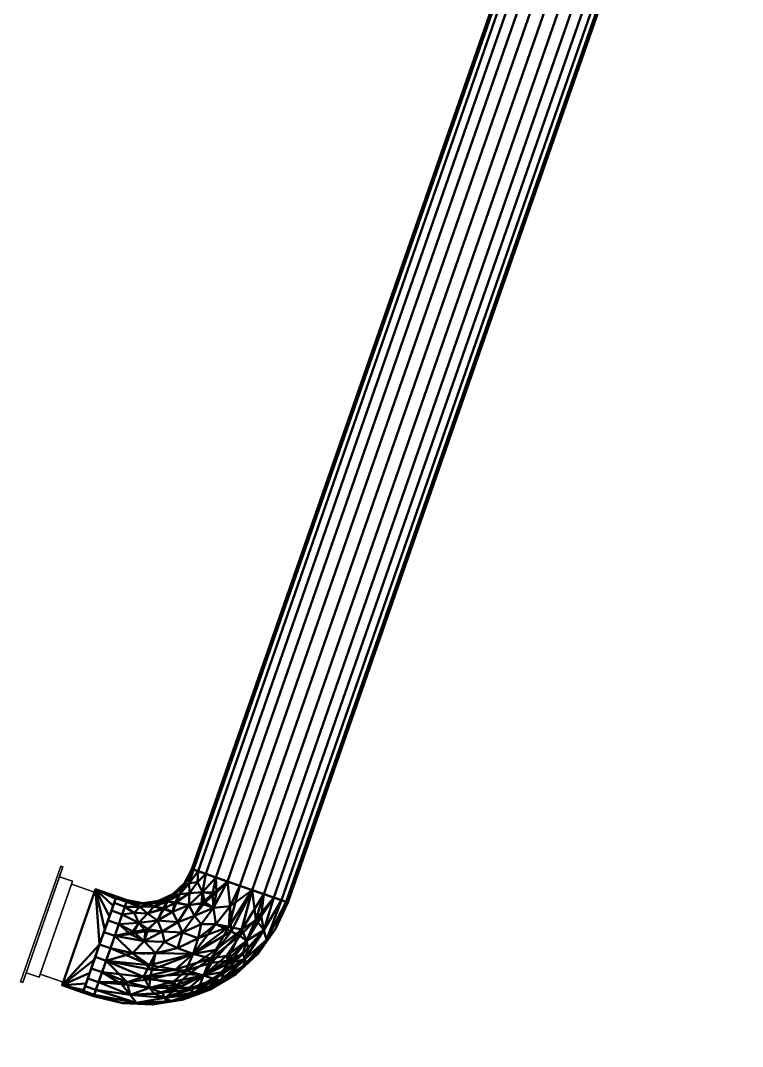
# Model space of a CAD drawing. Header units: inches. Extents: x -1654 to 1344, y -1538 to 36.
# Drawn here: x -515.4 to -458.6, y -674.1 to -593.4 of the extents above; entities that cross this region are included whole.
import ezdxf

# ---------------------------------------------------------------- set-up
doc = ezdxf.new("R2010")
doc.units = ezdxf.units.IN
doc.header["$MEASUREMENT"] = 0
doc.linetypes.add('Center', pattern=[1.25, 0.25, -0.1875, 0.625, -0.1875])
for name, color, linetype, lineweight in [('M-HVAC-CDFF', 3, 'Continuous', 30), ('M-HVAC-CDFF-SA', 3, 'Continuous', 30), ('M-HVAC-DUCT', 1, 'Center', 30), ('M-HVAC-DUCT-SA', 1, 'Continuous', 50)]:
    doc.layers.add(name, color=color, linetype=linetype, lineweight=lineweight)

# ---------------------------------------------------------------- blocks, each defined once
blk = doc.blocks.new('Supply Diffuser - Sidewall - 8 x 6-950920-_3D_')
at = {"layer": 'M-HVAC-CDFF'}
mesh = blk.add_polyface(dxfattribs=at)
corners = [(-3.75, 3, 2.75), (3.75, 3, 2.75), (3.75, 3, -2.75), (-3.75, 3, -2.75)]
mesh.append_faces([[corners[k] for k in face] for face in [(1, 2, 3, 0)]])
mesh = blk.add_polyface(dxfattribs=at)
corners = [(-3.75, 3, 2.75), (-3.75, 3, -2.75), (-3.75, 1.078125, -2.75), (-3.75, 1.078125, 2.75)]
mesh.append_faces([[corners[k] for k in face] for face in [(2, 3, 0, 1)]])
mesh = blk.add_polyface(dxfattribs=at)
corners = [(-3.75, 3, -2.75), (3.75, 3, -2.75), (3.75, 1.078125, -2.75), (-3.75, 1.078125, -2.75)]
mesh.append_faces([[corners[k] for k in face] for face in [(2, 3, 0, 1)]])
mesh = blk.add_polyface(dxfattribs=at)
corners = [(3.75, 3, 2.75), (-3.75, 3, 2.75), (-3.75, 1.078125, 2.75), (3.75, 1.078125, 2.75)]
mesh.append_faces([[corners[k] for k in face] for face in [(2, 3, 0, 1)]])
mesh = blk.add_polyface(dxfattribs=at)
corners = [(3.75, 3, -2.75), (3.75, 3, 2.75), (3.75, 1.078125, 2.75), (3.75, 1.078125, -2.75)]
mesh.append_faces([[corners[k] for k in face] for face in [(2, 3, 0, 1)]])
mesh = blk.add_polyface(dxfattribs=at)
corners = [(-4, 1.078125, 3), (4, 1.078125, 3), (4, 1.078125, -3), (-4, 1.078125, -3), (-3.75, 1.078125, 2.75), (-3.75, 1.078125, -2.75), (3.75, 1.078125, -2.75), (3.75, 1.078125, 2.75)]
mesh.append_faces([[corners[k] for k in face] for face in [(3, 5, 6, 2), (2, 6, 7, 1)]], dxfattribs={"vtx0": -1, "vtx2": -1})
mesh.append_faces([[corners[k] for k in face] for face in [(4, 5, 3, 0), (7, 4, 0, 1)]], dxfattribs={"vtx1": -1, "vtx3": -1})
mesh = blk.add_polyface(dxfattribs=at)
corners = [(-4, 1.078125, 3), (-4, 1.078125, -3), (-4, 0, -3), (-4, 0, 3)]
mesh.append_faces([[corners[k] for k in face] for face in [(2, 3, 0, 1)]])
mesh = blk.add_polyface(dxfattribs=at)
corners = [(-4, 1.078125, -3), (4, 1.078125, -3), (4, 0, -3), (-4, 0, -3)]
mesh.append_faces([[corners[k] for k in face] for face in [(2, 3, 0, 1)]])
mesh = blk.add_polyface(dxfattribs=at)
corners = [(4, 1.078125, 3), (-4, 1.078125, 3), (-4, 0, 3), (4, 0, 3)]
mesh.append_faces([[corners[k] for k in face] for face in [(2, 3, 0, 1)]])
mesh = blk.add_polyface(dxfattribs=at)
corners = [(4, 1.078125, -3), (4, 1.078125, 3), (4, 0, 3), (4, 0, -3)]
mesh.append_faces([[corners[k] for k in face] for face in [(2, 3, 0, 1)]])
mesh = blk.add_polyface(dxfattribs=at)
corners = [(4.8125, 0, 3.8125), (4.8125, 0, -3.8125), (-4.8125, 0, -3.8125), (-4.8125, 0, 3.8125), (-4, 0, 3), (-4, 0, -3), (4, 0, -3), (4, 0, 3)]
mesh.append_faces([[corners[k] for k in face] for face in [(3, 4, 5, 2), (2, 5, 6, 1)]], dxfattribs={"vtx0": -1, "vtx2": -1})
mesh.append_faces([[corners[k] for k in face] for face in [(7, 4, 3, 0), (6, 7, 0, 1)]], dxfattribs={"vtx1": -1, "vtx3": -1})
mesh = blk.add_polyface(dxfattribs=at)
corners = [(-4.8125, -0.1875, 3.8125), (4.8125, -0.1875, 3.8125), (4.8125, 0, 3.8125), (-4.8125, 0, 3.8125)]
mesh.append_faces([[corners[k] for k in face] for face in [(3, 0, 1, 2)]])
mesh = blk.add_polyface(dxfattribs=at)
corners = [(-4.8125, -0.1875, -3.8125), (-4.8125, -0.1875, 3.8125), (-4.8125, 0, 3.8125), (-4.8125, 0, -3.8125)]
mesh.append_faces([[corners[k] for k in face] for face in [(0, 1, 2, 3)]])
mesh = blk.add_polyface(dxfattribs=at)
corners = [(4.8125, -0.1875, -3.8125), (-4.8125, -0.1875, -3.8125), (-4.8125, 0, -3.8125), (4.8125, 0, -3.8125)]
mesh.append_faces([[corners[k] for k in face] for face in [(3, 0, 1, 2)]])
mesh = blk.add_polyface(dxfattribs=at)
corners = [(4.8125, -0.1875, 3.8125), (-4.8125, -0.1875, 3.8125), (-4.8125, -0.1875, -3.8125), (4.8125, -0.1875, -3.8125)]
mesh.append_faces([[corners[k] for k in face] for face in [(3, 0, 1, 2)]])
mesh = blk.add_polyface(dxfattribs=at)
corners = [(4.8125, -0.1875, 3.8125), (4.8125, -0.1875, -3.8125), (4.8125, 0, -3.8125), (4.8125, 0, 3.8125)]
mesh.append_faces([[corners[k] for k in face] for face in [(0, 1, 2, 3)]])
blk = doc.blocks.new('Rectangular to Round Transition - Angle - 60 Degree-906583-_3D_')
at = {"layer": 'M-HVAC-DUCT', "color": 8, "linetype": 'Continuous', "lineweight": 50}
mesh = blk.add_polyface(dxfattribs=at)
corners = [(0, -4, 3), (0, 4, 3), (0, 4, -3), (0, -4, -3)]
mesh.append_faces([[corners[k] for k in face] for face in [(0, 1, 2, 3)]], dxfattribs={"color": 8})
mesh = blk.add_polyface(dxfattribs=at)
corners = [(0, -4, -3), (0, 4, -3), (1.732, 0, -4)]
mesh.append_faces([[corners[k] for k in face] for face in [(0, 1, 2)]], dxfattribs={"color": 8})
mesh = blk.add_polyface(dxfattribs=at)
corners = [(1.732, 4), (1.732, 3.804, -1.236), (1.732, 3.236, -2.351), (1.732, 2.351, -3.236), (1.732, 1.236, -3.804), (1.732, 0, -4), (0, 4, -3), (0, 4, -3), (0, 4, -3), (0, 4, -3), (0, 4, -3), (0, 4, -3), (0, 4, -3), (0, 4, -3), (0, 4, -3), (0, 4, -3)]
mesh.append_faces([[corners[k] for k in face] for face in [(5, 7, 4), (9, 3, 4), (10, 2, 3), (2, 12, 1), (14, 0, 1)]], dxfattribs={"color": 8})
mesh = blk.add_polyface(dxfattribs=at)
corners = [(0, 4, -3), (0, 4, 3), (1.732, 4)]
mesh.append_faces([[corners[k] for k in face] for face in [(0, 1, 2)]], dxfattribs={"color": 8})
mesh = blk.add_polyface(dxfattribs=at)
corners = [(1.732, 0, 4), (1.732, 1.236, 3.804), (1.732, 2.351, 3.236), (1.732, 3.236, 2.351), (1.732, 3.804, 1.236), (1.732, 4), (0, 4, 3), (0, 4, 3), (0, 4, 3), (0, 4, 3), (0, 4, 3), (0, 4, 3), (0, 4, 3), (0, 4, 3), (0, 4, 3), (0, 4, 3)]
mesh.append_faces([[corners[k] for k in face] for face in [(5, 7, 4), (9, 3, 4), (10, 2, 3), (2, 12, 1), (14, 0, 1)]], dxfattribs={"color": 8})
mesh = blk.add_polyface(dxfattribs=at)
corners = [(0, 4, 3), (0, -4, 3), (1.732, 0, 4)]
mesh.append_faces([[corners[k] for k in face] for face in [(0, 1, 2)]], dxfattribs={"color": 8})
mesh = blk.add_polyface(dxfattribs=at)
corners = [(1.732, 0, 4), (1.732, -1.236, 3.804), (1.732, -2.351, 3.236), (1.732, -3.236, 2.351), (1.732, -3.804, 1.236), (1.732, -4), (1.732, -3.804, -1.236), (1.732, -3.236, -2.351), (1.732, -2.351, -3.236), (1.732, -1.236, -3.804), (1.732, 0, -4), (1.732, 1.236, -3.804), (1.732, 2.351, -3.236), (1.732, 3.236, -2.351), (1.732, 3.804, -1.236), (1.732, 4), (1.732, 3.804, 1.236), (1.732, 3.236, 2.351), (1.732, 2.351, 3.236), (1.732, 1.236, 3.804)]
mesh.append_faces([[corners[k] for k in face] for face in [(6, 3, 4, 5)]], dxfattribs={"vtx0": -1, "color": 8})
mesh.append_faces([[corners[k] for k in face] for face in [(9, 2, 8)]], dxfattribs={"vtx0": -1, "vtx1": -1, "color": 8})
mesh.append_faces([[corners[k] for k in face] for face in [(8, 2, 3, 7), (3, 6, 7)]], dxfattribs={"vtx0": -1, "vtx2": -1, "color": 8})
mesh.append_faces([[corners[k] for k in face] for face in [(19, 10, 11, 12)]], dxfattribs={"vtx0": -1, "vtx3": -1, "color": 8})
mesh.append_faces([[corners[k] for k in face] for face in [(16, 17, 14, 15)]], dxfattribs={"vtx1": -1, "color": 8})
mesh.append_faces([[corners[k] for k in face] for face in [(1, 2, 9, 0)]], dxfattribs={"vtx1": -1, "vtx2": -1, "color": 8})
mesh.append_faces([[corners[k] for k in face] for face in [(19, 0, 9, 10), (18, 19, 12, 13), (17, 18, 13, 14)]], dxfattribs={"vtx1": -1, "vtx3": -1, "color": 8})
mesh = blk.add_polyface(dxfattribs=at)
corners = [(1.732, -4), (1.732, -3.804, 1.236), (1.732, -3.236, 2.351), (1.732, -2.351, 3.236), (1.732, -1.236, 3.804), (1.732, 0, 4), (0, -4, 3), (0, -4, 3), (0, -4, 3), (0, -4, 3), (0, -4, 3), (0, -4, 3), (0, -4, 3), (0, -4, 3), (0, -4, 3), (0, -4, 3)]
mesh.append_faces([[corners[k] for k in face] for face in [(5, 7, 4), (9, 3, 4), (10, 2, 3), (2, 12, 1), (14, 0, 1)]], dxfattribs={"color": 8})
mesh = blk.add_polyface(dxfattribs=at)
corners = [(1.732, 0, -4), (1.732, -1.236, -3.804), (1.732, -2.351, -3.236), (1.732, -3.236, -2.351), (1.732, -3.804, -1.236), (1.732, -4), (0, -4, -3), (0, -4, -3), (0, -4, -3), (0, -4, -3), (0, -4, -3), (0, -4, -3), (0, -4, -3), (0, -4, -3), (0, -4, -3), (0, -4, -3)]
mesh.append_faces([[corners[k] for k in face] for face in [(5, 7, 4), (9, 3, 4), (10, 2, 3), (2, 12, 1), (14, 0, 1)]], dxfattribs={"color": 8})
mesh = blk.add_polyface(dxfattribs=at)
corners = [(0, -4, 3), (0, -4, -3), (1.732, -4)]
mesh.append_faces([[corners[k] for k in face] for face in [(0, 1, 2)]], dxfattribs={"color": 8})
blk = doc.blocks.new('Round Elbow - 1 D-838124-_3D_')
at = {"layer": 'M-HVAC-DUCT', "color": 8, "linetype": 'Continuous', "lineweight": 50}
mesh = blk.add_polyface(dxfattribs=at)
corners = [(-4, 8), (-4.196, 6.764), (-4.764, 5.649), (-5.649, 4.764), (-6.764, 4.196), (-8, 4), (-8, 3.864, 1.035), (-8, 3.464, 2), (-8, 2.828, 2.828), (-8, 2, 3.464), (-8, 1.035, 3.864), (-8, 0, 4), (-6.22, 0.201, 4), (-4.529, 0.792, 4), (-3.012, 1.745, 4), (-1.745, 3.012, 4), (-0.792, 4.529, 4), (-0.201, 6.22, 4), (0, 8, 4), (-1.035, 8, 3.864), (-2, 8, 3.464), (-2.828, 8, 2.828), (-3.464, 8, 2), (-3.864, 8, 1.035), (-4.327, 4.327, 2.851), (-4.598, 2.586, 3.664), (-2.586, 4.598, 3.664), (-3.543, 6.147, 2.435), (-6.147, 3.543, 2.435), (-4.969, 4.969, 1.488), (-5.687, 1.391, 3.873), (-3.049, 3.049, 3.873), (-1.391, 5.687, 3.873), (-2.625, 6.557, 3.173), (-3.843, 6.884, 1.531), (-6.557, 2.625, 3.173), (-6.884, 3.843, 1.531), (-4.148, 1.87, 3.927), (-1.87, 4.148, 3.927), (-3.28, 5.225, 3.103), (-5.225, 3.28, 3.103), (-4.231, 5.818, 1.648), (-5.818, 4.231, 1.648), (-4.26, 6.342, 0.847), (-4.015, 7.178, 0.736), (-6.342, 4.26, 0.847), (-7.178, 4.015, 0.736), (-4.67, 5.584, 0.948), (-5.252, 5.009, 0.699), (-4.386, 5.042, 2.216), (-5.112, 4.278, 2.277), (-3.672, 3.672, 3.531), (-3.247, 7.158, 2.435), (-7.158, 3.247, 2.435), (-2.176, 5.841, 3.578), (-1.554, 6.883, 3.725), (-6.701, 1.826, 3.625), (-5.699, 2.394, 3.498)]
mesh.append_faces([[corners[k] for k in face] for face in [(12, 10, 11)]], dxfattribs={"vtx0": -1, "color": 8})
mesh.append_faces([[corners[k] for k in face] for face in [(6, 46, 5), (22, 52, 21), (7, 36, 6), (2, 43, 1), (0, 44, 23), (5, 46, 4), (10, 56, 9)]], dxfattribs={"vtx0": -1, "vtx1": -1, "color": 8})
mesh.append_faces([[corners[k] for k in face] for face in [(49, 50, 24), (17, 19, 32), (41, 43, 47), (38, 31, 15), (30, 13, 37), (37, 31, 25), (57, 35, 56), (36, 7, 53), (10, 12, 30), (21, 52, 33), (1, 43, 44), (56, 10, 30), (49, 27, 41), (26, 38, 32), (25, 31, 51), (45, 36, 42), (33, 54, 55), (27, 49, 39), (32, 54, 26), (41, 27, 34), (29, 47, 48), (39, 33, 27), (28, 35, 40), (27, 52, 34), (51, 31, 26), (32, 55, 54), (56, 35, 9), (35, 28, 53), (40, 24, 50), (41, 47, 29), (42, 36, 28), (46, 36, 45), (31, 37, 14), (30, 37, 25), (32, 38, 16), (31, 38, 26), (51, 39, 24), (54, 39, 26), (57, 40, 35), (51, 40, 25), (41, 34, 43), (49, 41, 29), (28, 40, 50), (48, 45, 42), (44, 43, 34), (34, 23, 44), (42, 29, 48), (46, 45, 4), (6, 36, 46), (43, 2, 47), (2, 48, 47), (45, 48, 3), (50, 29, 42), (49, 24, 39), (29, 50, 49), (28, 50, 42), (39, 51, 26), (40, 51, 24), (34, 52, 22), (33, 52, 27), (35, 53, 8), (36, 53, 28), (32, 19, 55), (39, 54, 33), (33, 55, 20), (57, 30, 25), (30, 57, 56), (40, 57, 25)]], dxfattribs={"vtx0": -1, "vtx1": -1, "vtx2": -1, "color": 8})
mesh.append_faces([[corners[k] for k in face] for face in [(30, 12, 13), (37, 13, 14), (45, 3, 4), (34, 22, 23), (48, 2, 3)]], dxfattribs={"vtx0": -1, "vtx2": -1, "color": 8})
mesh.append_faces([[corners[k] for k in face] for face in [(18, 19, 17)]], dxfattribs={"vtx1": -1, "color": 8})
mesh.append_faces([[corners[k] for k in face] for face in [(15, 16, 38), (16, 17, 32), (7, 8, 53), (8, 9, 35), (14, 15, 31), (20, 21, 33), (0, 1, 44), (19, 20, 55)]], dxfattribs={"vtx1": -1, "vtx2": -1, "color": 8})
mesh = blk.add_polyface(dxfattribs=at)
corners = [(0, 8, -4), (-0.201, 6.22, -4), (-0.792, 4.529, -4), (-1.745, 3.012, -4), (-3.012, 1.745, -4), (-4.529, 0.792, -4), (-6.22, 0.201, -4), (-8, 0, -4), (-8, 1.035, -3.864), (-8, 2, -3.464), (-8, 2.828, -2.828), (-8, 3.464, -2), (-8, 3.864, -1.035), (-8, 4), (-6.764, 4.196), (-5.649, 4.764), (-4.764, 5.649), (-4.196, 6.764), (-4, 8), (-3.864, 8, -1.035), (-3.464, 8, -2), (-2.828, 8, -2.828), (-2, 8, -3.464), (-1.035, 8, -3.864), (-4.327, 4.327, -2.851), (-4.598, 2.586, -3.664), (-2.586, 4.598, -3.664), (-6.147, 3.543, -2.435), (-3.543, 6.147, -2.435), (-4.969, 4.969, -1.488), (-5.687, 1.391, -3.873), (-3.049, 3.049, -3.873), (-1.391, 5.687, -3.873), (-6.557, 2.625, -3.173), (-6.884, 3.843, -1.531), (-2.625, 6.557, -3.173), (-3.843, 6.884, -1.531), (-4.148, 1.87, -3.927), (-1.87, 4.148, -3.927), (-5.225, 3.28, -3.103), (-3.28, 5.225, -3.103), (-5.818, 4.231, -1.648), (-4.231, 5.818, -1.648), (-6.342, 4.26, -0.847), (-7.178, 4.015, -0.736), (-4.26, 6.342, -0.847), (-4.015, 7.178, -0.736), (-5.584, 4.67, -0.948), (-5.009, 5.252, -0.699), (-5.042, 4.386, -2.216), (-4.278, 5.112, -2.277), (-3.672, 3.672, -3.531), (-7.158, 3.247, -2.435), (-3.247, 7.158, -2.435), (-5.841, 2.176, -3.578), (-6.883, 1.554, -3.725), (-1.826, 6.701, -3.625), (-2.394, 5.699, -3.498)]
mesh.append_faces([[corners[k] for k in face] for face in [(5, 37, 4), (10, 33, 9), (19, 46, 18), (4, 31, 3), (20, 36, 19), (2, 32, 1), (17, 45, 16), (15, 43, 14), (13, 44, 12), (18, 46, 17), (23, 56, 22)]], dxfattribs={"vtx0": -1, "vtx1": -1, "color": 8})
mesh.append_faces([[corners[k] for k in face] for face in [(51, 31, 25), (27, 52, 34), (41, 43, 47), (39, 33, 27), (27, 34, 41), (37, 31, 4), (10, 52, 33), (30, 54, 25), (49, 27, 41), (55, 33, 54), (28, 35, 40), (25, 37, 30), (31, 51, 26), (6, 8, 30), (29, 47, 48), (40, 24, 50), (45, 36, 42), (38, 31, 26), (56, 23, 32), (36, 20, 53), (27, 49, 39), (30, 55, 54), (49, 50, 24), (32, 2, 38), (57, 35, 56), (23, 1, 32), (35, 28, 53), (41, 47, 29), (56, 35, 22), (14, 43, 44), (42, 36, 28), (46, 36, 45), (30, 37, 5), (31, 37, 25), (31, 38, 3), (32, 38, 26), (51, 39, 24), (54, 39, 25), (57, 40, 35), (51, 40, 26), (41, 34, 43), (49, 41, 29), (28, 40, 50), (48, 45, 42), (44, 43, 34), (34, 12, 44), (42, 29, 48), (46, 45, 17), (19, 36, 46), (43, 15, 47), (15, 48, 47), (45, 48, 16), (50, 29, 42), (49, 24, 39), (29, 50, 49), (28, 50, 42), (39, 51, 25), (40, 51, 24), (34, 52, 11), (33, 52, 27), (35, 53, 21), (36, 53, 28), (30, 8, 55), (39, 54, 33), (33, 55, 9), (57, 32, 26), (32, 57, 56), (40, 57, 26)]], dxfattribs={"vtx0": -1, "vtx1": -1, "vtx2": -1, "color": 8})
mesh.append_faces([[corners[k] for k in face] for face in [(34, 11, 12), (35, 21, 22), (53, 20, 21), (48, 15, 16)]], dxfattribs={"vtx0": -1, "vtx2": -1, "color": 8})
mesh.append_faces([[corners[k] for k in face] for face in [(13, 14, 44), (10, 11, 52), (5, 6, 30), (2, 3, 38), (8, 9, 55)]], dxfattribs={"vtx1": -1, "vtx2": -1, "color": 8})
mesh.append_faces([[corners[k] for k in face] for face in [(6, 7, 8), (23, 0, 1)]], dxfattribs={"vtx2": -1, "color": 8})
mesh = blk.add_polyface(dxfattribs=at)
corners = [(4, 8), (3.769, 5.659), (3.087, 3.408), (1.978, 1.333), (0.485, -0.485), (-1.333, -1.978), (-3.408, -3.087), (-5.659, -3.769), (-8, -4), (-8, -3.864, -1.035), (-8, -3.464, -2), (-8, -2.828, -2.828), (-8, -2, -3.464), (-8, -1.035, -3.864), (-8, 0, -4), (-6.22, 0.201, -4), (-4.529, 0.792, -4), (-3.012, 1.745, -4), (-1.745, 3.012, -4), (-0.792, 4.529, -4), (-0.201, 6.22, -4), (0, 8, -4), (1.035, 8, -3.864), (2, 8, -3.464), (2.828, 8, -2.828), (3.464, 8, -2), (3.864, 8, -1.035), (-0.385, 0.385, -2.887), (-2.62, 0.119, -3.691), (2.281, 2.669, -1.782), (-2.669, -2.281, -1.782), (0.54, 4.364, -3.789), (-1.715, 1.715, -3.9), (-4.659, -0.236, -3.9), (1.914, 4.068, -2.983), (-4.068, -1.914, -2.983), (1.178, 0.495, -1.064), (3.376, 4.66, -1.064), (-4.66, -3.376, -1.064), (-0.3, 1.824, -3.535), (-4.807, -1.277, -3.566), (2.941, 5.319, -2.311), (-5.319, -2.941, -2.311), (0.558, 0.421, -2.055), (-0.562, -1.065, -1.455), (-2.122, -2.345, -0.896), (-1.201, -1.07, -2.208), (-3.005, -1.984, -2.448), (-2.093, -0.976, -2.909), (-1.53, 0.103, -3.335), (-0.368, -1.183, -0.687), (1.229, 1.98, -2.624), (0.821, 2.433, -3.177), (1.289, 4.271, -3.459), (2.064, 5.908, -3.287), (2.238, 3.547, -2.447), (-6.258, -2.391, -3.093), (2.532, 2.418, -0.797)]
mesh.append_faces([[corners[k] for k in face] for face in [(22, 20, 21)]], dxfattribs={"vtx0": -1, "color": 8})
mesh.append_faces([[corners[k] for k in face] for face in [(10, 38, 9), (20, 31, 19), (14, 33, 13), (25, 41, 24), (16, 33, 15), (19, 32, 18), (13, 40, 12), (6, 45, 5), (5, 50, 4), (24, 54, 23), (3, 57, 2)]], dxfattribs={"vtx0": -1, "vtx1": -1, "color": 8})
mesh.append_faces([[corners[k] for k in face] for face in [(7, 9, 38), (26, 1, 37), (33, 16, 32), (37, 29, 41), (56, 40, 35), (49, 39, 27), (42, 38, 10), (36, 43, 29), (38, 45, 6), (45, 30, 44), (11, 56, 42), (53, 52, 39), (24, 41, 54), (19, 31, 32), (5, 45, 50), (48, 46, 47), (31, 20, 22), (34, 52, 53), (51, 52, 34), (33, 40, 13), (51, 29, 43), (40, 33, 28), (41, 34, 54), (57, 29, 37), (50, 45, 44), (57, 37, 2), (39, 32, 31), (57, 3, 36), (27, 48, 49), (40, 28, 49), (28, 33, 32), (44, 46, 43), (32, 39, 28), (37, 41, 25), (34, 55, 51), (47, 42, 35), (38, 42, 30), (44, 43, 36), (51, 43, 27), (36, 4, 50), (46, 44, 30), (38, 30, 45), (47, 46, 30), (27, 43, 46), (42, 47, 30), (48, 47, 35), (48, 35, 40), (46, 48, 27), (40, 49, 48), (39, 49, 28), (36, 50, 44), (52, 27, 39), (34, 41, 55), (27, 52, 51), (53, 39, 31), (22, 53, 31), (54, 34, 53), (22, 54, 53), (41, 29, 55), (29, 51, 55), (40, 56, 12), (42, 56, 35), (29, 57, 36)]], dxfattribs={"vtx0": -1, "vtx1": -1, "vtx2": -1, "color": 8})
mesh.append_faces([[corners[k] for k in face] for face in [(33, 14, 15), (37, 25, 26), (37, 1, 2)]], dxfattribs={"vtx0": -1, "vtx2": -1, "color": 8})
mesh.append_faces([[corners[k] for k in face] for face in [(0, 1, 26)]], dxfattribs={"vtx1": -1, "color": 8})
mesh.append_faces([[corners[k] for k in face] for face in [(16, 17, 32), (6, 7, 38), (22, 23, 54), (17, 18, 32), (10, 11, 42), (11, 12, 56), (3, 4, 36)]], dxfattribs={"vtx1": -1, "vtx2": -1, "color": 8})
mesh.append_faces([[corners[k] for k in face] for face in [(7, 8, 9)]], dxfattribs={"vtx2": -1, "color": 8})
mesh = blk.add_polyface(dxfattribs=at)
corners = [(0, 8, 4), (-0.201, 6.22, 4), (-0.792, 4.529, 4), (-1.745, 3.012, 4), (-3.012, 1.745, 4), (-4.529, 0.792, 4), (-6.22, 0.201, 4), (-8, 0, 4), (-8, -1.035, 3.864), (-8, -2, 3.464), (-8, -2.828, 2.828), (-8, -3.464, 2), (-8, -3.864, 1.035), (-8, -4), (-5.659, -3.769), (-3.408, -3.087), (-1.333, -1.978), (0.485, -0.485), (1.978, 1.333), (3.087, 3.408), (3.769, 5.659), (4, 8), (3.864, 8, 1.035), (3.464, 8, 2), (2.828, 8, 2.828), (2, 8, 3.464), (1.035, 8, 3.864), (-0.385, 0.385, 2.887), (-0.119, 2.62, 3.691), (-2.669, -2.281, 1.782), (2.281, 2.669, 1.782), (-4.364, -0.54, 3.789), (-1.715, 1.715, 3.9), (0.236, 4.659, 3.9), (-4.068, -1.914, 2.983), (1.914, 4.068, 2.983), (-0.495, -1.178, 1.064), (-4.66, -3.376, 1.064), (3.376, 4.66, 1.064), (-1.824, 0.3, 3.535), (1.277, 4.807, 3.566), (-5.319, -2.941, 2.311), (2.941, 5.319, 2.311), (-0.421, -0.558, 2.055), (1.065, 0.562, 1.455), (2.345, 2.122, 0.896), (1.07, 1.201, 2.208), (1.984, 3.005, 2.448), (0.976, 2.093, 2.909), (-0.103, 1.53, 3.335), (1.183, 0.368, 0.687), (-1.98, -1.229, 2.624), (-2.433, -0.821, 3.177), (-4.271, -1.289, 3.459), (-5.908, -2.064, 3.287), (-3.547, -2.238, 2.447), (2.391, 6.258, 3.093), (-2.418, -2.532, 0.797)]
mesh.append_faces([[corners[k] for k in face] for face in [(14, 12, 13)]], dxfattribs={"vtx0": -1, "color": 8})
mesh.append_faces([[corners[k] for k in face] for face in [(5, 32, 4), (0, 33, 26), (11, 41, 10), (2, 33, 1), (25, 56, 24), (3, 33, 2), (1, 33, 0), (23, 38, 22), (26, 40, 25), (19, 45, 18), (18, 50, 17), (10, 54, 9), (16, 57, 15)]], dxfattribs={"vtx0": -1, "vtx1": -1, "color": 8})
mesh.append_faces([[corners[k] for k in face] for face in [(32, 39, 28), (10, 41, 54), (37, 15, 57), (16, 36, 57), (34, 52, 53), (41, 34, 54), (40, 28, 49), (24, 56, 42), (8, 31, 6), (51, 52, 34), (28, 33, 32), (51, 29, 43), (57, 29, 37), (39, 32, 31), (50, 45, 44), (36, 43, 29), (19, 38, 45), (27, 48, 49), (53, 52, 39), (23, 42, 38), (49, 39, 27), (30, 44, 45), (18, 45, 50), (48, 46, 47), (20, 22, 38), (32, 33, 3), (37, 29, 41), (12, 14, 37), (32, 5, 31), (44, 46, 43), (26, 33, 40), (56, 40, 35), (40, 33, 28), (37, 41, 11), (34, 55, 51), (47, 42, 35), (38, 42, 30), (44, 43, 36), (51, 43, 27), (36, 17, 50), (46, 44, 30), (38, 30, 45), (47, 46, 30), (27, 43, 46), (42, 47, 30), (48, 47, 35), (48, 35, 40), (46, 48, 27), (40, 49, 48), (39, 49, 28), (36, 50, 44), (52, 27, 39), (34, 41, 55), (27, 52, 51), (53, 39, 31), (8, 53, 31), (54, 34, 53), (8, 54, 53), (41, 29, 55), (29, 51, 55), (40, 56, 25), (42, 56, 35), (29, 57, 36)]], dxfattribs={"vtx0": -1, "vtx1": -1, "vtx2": -1, "color": 8})
mesh.append_faces([[corners[k] for k in face] for face in [(37, 14, 15), (37, 11, 12), (31, 5, 6), (32, 3, 4)]], dxfattribs={"vtx0": -1, "vtx2": -1, "color": 8})
mesh.append_faces([[corners[k] for k in face] for face in [(19, 20, 38), (16, 17, 36), (8, 9, 54), (23, 24, 42)]], dxfattribs={"vtx1": -1, "vtx2": -1, "color": 8})
mesh.append_faces([[corners[k] for k in face] for face in [(6, 7, 8), (20, 21, 22)]], dxfattribs={"vtx2": -1, "color": 8})
mesh = blk.add_polyface(dxfattribs=at)
corners = [(0, 8, 4), (1.035, 8, 3.864), (2, 8, 3.464), (2.828, 8, 2.828), (3.464, 8, 2), (3.864, 8, 1.035), (4, 8), (3.864, 8, -1.035), (3.464, 8, -2), (2.828, 8, -2.828), (2, 8, -3.464), (1.035, 8, -3.864), (0, 8, -4), (-1.035, 8, -3.864), (-2, 8, -3.464), (-2.828, 8, -2.828), (-3.464, 8, -2), (-3.864, 8, -1.035), (-4, 8), (-3.864, 8, 1.035), (-3.464, 8, 2), (-2.828, 8, 2.828), (-2, 8, 3.464), (-1.035, 8, 3.864)]
mesh.append_faces([[corners[k] for k in face] for face in [(10, 8, 9), (6, 3, 4, 5), (19, 17, 18)]], dxfattribs={"vtx0": -1, "color": 8})
mesh.append_faces([[corners[k] for k in face] for face in [(6, 12, 2, 3), (14, 17, 21, 22)]], dxfattribs={"vtx0": -1, "vtx1": -1, "vtx3": -1, "color": 8})
mesh.append_faces([[corners[k] for k in face] for face in [(12, 22, 23, 1)]], dxfattribs={"vtx0": -1, "vtx2": -1, "vtx3": -1, "color": 8})
mesh.append_faces([[corners[k] for k in face] for face in [(6, 10, 11, 12), (17, 19, 20, 21)]], dxfattribs={"vtx0": -1, "vtx3": -1, "color": 8})
mesh.append_faces([[corners[k] for k in face] for face in [(16, 17, 14, 15), (0, 1, 23)]], dxfattribs={"vtx1": -1, "color": 8})
mesh.append_faces([[corners[k] for k in face] for face in [(1, 2, 12)]], dxfattribs={"vtx1": -1, "vtx2": -1, "color": 8})
mesh.append_faces([[corners[k] for k in face] for face in [(12, 13, 14, 22), (6, 7, 8, 10)]], dxfattribs={"vtx2": -1, "vtx3": -1, "color": 8})
mesh = blk.add_polyface(dxfattribs=at)
corners = [(-8, 0, 4), (-8, 1.035, 3.864), (-8, 2, 3.464), (-8, 2.828, 2.828), (-8, 3.464, 2), (-8, 3.864, 1.035), (-8, 4), (-8, 3.864, -1.035), (-8, 3.464, -2), (-8, 2.828, -2.828), (-8, 2, -3.464), (-8, 1.035, -3.864), (-8, 0, -4), (-8, -1.035, -3.864), (-8, -2, -3.464), (-8, -2.828, -2.828), (-8, -3.464, -2), (-8, -3.864, -1.035), (-8, -4), (-8, -3.864, 1.035), (-8, -3.464, 2), (-8, -2.828, 2.828), (-8, -2, 3.464), (-8, -1.035, 3.864)]
mesh.append_faces([[corners[k] for k in face] for face in [(17, 21, 12, 16)]], dxfattribs={"vtx0": -1, "vtx1": -1, "vtx2": -1, "color": 8})
mesh.append_faces([[corners[k] for k in face] for face in [(12, 0, 1), (12, 21, 22)]], dxfattribs={"vtx0": -1, "vtx2": -1, "color": 8})
mesh.append_faces([[corners[k] for k in face] for face in [(12, 7, 8, 9), (12, 1, 2, 3)]], dxfattribs={"vtx0": -1, "vtx3": -1, "color": 8})
mesh.append_faces([[corners[k] for k in face] for face in [(18, 19, 17)]], dxfattribs={"vtx1": -1, "color": 8})
mesh.append_faces([[corners[k] for k in face] for face in [(20, 21, 17, 19)]], dxfattribs={"vtx1": -1, "vtx2": -1, "color": 8})
mesh.append_faces([[corners[k] for k in face] for face in [(6, 7, 12, 3)]], dxfattribs={"vtx1": -1, "vtx2": -1, "vtx3": -1, "color": 8})
mesh.append_faces([[corners[k] for k in face] for face in [(10, 11, 12, 9), (12, 13, 14), (4, 5, 6, 3)]], dxfattribs={"vtx2": -1, "color": 8})
mesh.append_faces([[corners[k] for k in face] for face in [(14, 15, 16, 12), (22, 23, 0, 12)]], dxfattribs={"vtx2": -1, "vtx3": -1, "color": 8})

msp = doc.modelspace()

# ---------------------------------------------------------------- linework, layer by layer
at = {"layer": 'M-HVAC-DUCT', "color": 5}
for p, q in [((-462.382, -558.8, 1326), (-498.165, -661.497, 1326)), ((-462.382, -558.8, 1326), (-498.165, -661.497, 1326)), ((-509.2, -666.123, 1326), (-508.352, -666.419, 1326)), ((-509.2, -666.123, 1326), (-508.352, -666.419, 1326))]:
    msp.add_line(p, q, dxfattribs=at)
msp.add_arc((-505.72, -658.865, 1326), 8, 250.79013, 340.79013, dxfattribs=at)

# ---------------------------------------------------------------- block references
at = {"layer": 'M-HVAC-CDFF-SA', "rotation": 250.7901312840831}
msp.add_blockref('Supply Diffuser - Sidewall - 8 x 6-950920-_3D_', (-513.669, -664.566, 1326), dxfattribs=at)
at = {"layer": 'M-HVAC-DUCT-SA', "color": 8}
for name, p, rotation in [('Round Elbow - 1 D-838124-_3D_', (-500.797, -669.051, 1326), 340.7901312840821), ('Rectangular to Round Transition - Angle - 60 Degree-906583-_3D_', (-510.836, -665.554, 1326), 340.7901312840831)]:
    msp.add_blockref(name, p, dxfattribs=dict(at, rotation=rotation))

# ---------------------------------------------------------------- meshes
mesh = msp.add_polyface(dxfattribs=at)
corners = [(-462.382, -558.8, 1330), (-463.36, -558.46, 1329.864), (-464.271, -558.142, 1329.464), (-465.053, -557.87, 1328.828), (-465.654, -557.66, 1328), (-466.031, -557.529, 1327.035), (-466.16, -557.484, 1326), (-501.942, -660.181, 1326), (-501.814, -660.226, 1327.035), (-501.436, -660.357, 1328), (-500.836, -660.566, 1328.828), (-500.054, -660.839, 1329.464), (-499.143, -661.156, 1329.864), (-498.165, -661.497, 1330)]
mesh.append_faces([[corners[k] for k in face] for face in [(8, 9, 4, 5), (3, 4, 9, 10), (11, 12, 1, 2), (2, 3, 10, 11)]], dxfattribs={"vtx1": -1, "vtx3": -1, "color": 8})
mesh.append_faces([[corners[k] for k in face] for face in [(6, 7, 8, 5)]], dxfattribs={"vtx2": -1, "color": 8})
mesh.append_faces([[corners[k] for k in face] for face in [(12, 13, 0, 1)]], dxfattribs={"vtx3": -1, "color": 8})
mesh = msp.add_polyface(dxfattribs=at)
corners = [(-466.16, -557.484, 1326), (-466.031, -557.529, 1324.965), (-465.654, -557.66, 1324), (-465.053, -557.87, 1323.172), (-464.271, -558.142, 1322.536), (-463.36, -558.46, 1322.136), (-462.382, -558.8, 1322), (-498.165, -661.497, 1322), (-499.143, -661.156, 1322.136), (-500.054, -660.839, 1322.536), (-500.836, -660.566, 1323.172), (-501.436, -660.357, 1324), (-501.814, -660.226, 1324.965), (-501.942, -660.181, 1326)]
mesh.append_faces([[corners[k] for k in face] for face in [(7, 8, 5, 6)]], dxfattribs={"vtx1": -1, "color": 8})
mesh.append_faces([[corners[k] for k in face] for face in [(8, 9, 4, 5), (3, 4, 9, 10), (11, 12, 1, 2), (2, 3, 10, 11)]], dxfattribs={"vtx1": -1, "vtx3": -1, "color": 8})
mesh.append_faces([[corners[k] for k in face] for face in [(12, 13, 0, 1)]], dxfattribs={"vtx3": -1, "color": 8})
mesh = msp.add_polyface(dxfattribs=at)
corners = [(-458.605, -560.116, 1326), (-458.734, -560.071, 1327.035), (-459.111, -559.94, 1328), (-459.711, -559.731, 1328.828), (-460.494, -559.458, 1329.464), (-461.405, -559.141, 1329.864), (-462.382, -558.8, 1330), (-498.165, -661.497, 1330), (-497.187, -661.837, 1329.864), (-496.276, -662.155, 1329.464), (-495.494, -662.427, 1328.828), (-494.894, -662.637, 1328), (-494.516, -662.768, 1327.035), (-494.388, -662.813, 1326)]
mesh.append_faces([[corners[k] for k in face] for face in [(7, 8, 5, 6)]], dxfattribs={"vtx1": -1, "color": 8})
mesh.append_faces([[corners[k] for k in face] for face in [(8, 9, 4, 5), (3, 4, 9, 10), (11, 12, 1, 2), (2, 3, 10, 11)]], dxfattribs={"vtx1": -1, "vtx3": -1, "color": 8})
mesh.append_faces([[corners[k] for k in face] for face in [(12, 13, 0, 1)]], dxfattribs={"vtx3": -1, "color": 8})
mesh = msp.add_polyface(dxfattribs=at)
corners = [(-462.382, -558.8, 1322), (-461.405, -559.141, 1322.136), (-460.494, -559.458, 1322.536), (-459.711, -559.731, 1323.172), (-459.111, -559.94, 1324), (-458.734, -560.071, 1324.965), (-458.605, -560.116, 1326), (-494.388, -662.813, 1326), (-494.516, -662.768, 1324.965), (-494.894, -662.637, 1324), (-495.494, -662.427, 1323.172), (-496.276, -662.155, 1322.536), (-497.187, -661.837, 1322.136), (-498.165, -661.497, 1322)]
mesh.append_faces([[corners[k] for k in face] for face in [(7, 8, 5, 6)]], dxfattribs={"vtx1": -1, "color": 8})
mesh.append_faces([[corners[k] for k in face] for face in [(8, 9, 4, 5), (3, 4, 9, 10), (11, 12, 1, 2), (2, 3, 10, 11)]], dxfattribs={"vtx1": -1, "vtx3": -1, "color": 8})
mesh.append_faces([[corners[k] for k in face] for face in [(12, 13, 0, 1)]], dxfattribs={"vtx3": -1, "color": 8})
mesh = msp.add_polyface(dxfattribs=at)
corners = [(-501.942, -660.181, 1326), (-501.814, -660.226, 1324.965), (-501.436, -660.357, 1324), (-500.836, -660.566, 1323.172), (-500.054, -660.839, 1322.536), (-499.143, -661.156, 1322.136), (-498.165, -661.497, 1322), (-497.187, -661.837, 1322.136), (-496.276, -662.155, 1322.536), (-495.494, -662.427, 1323.172), (-494.894, -662.637, 1324), (-494.516, -662.768, 1324.965), (-494.388, -662.813, 1326), (-494.516, -662.768, 1327.035), (-494.894, -662.637, 1328), (-495.494, -662.427, 1328.828), (-496.276, -662.155, 1329.464), (-497.187, -661.837, 1329.864), (-498.165, -661.497, 1330), (-499.143, -661.156, 1329.864), (-500.054, -660.839, 1329.464), (-500.836, -660.566, 1328.828), (-501.436, -660.357, 1328), (-501.814, -660.226, 1327.035)]
mesh.append_faces([[corners[k] for k in face] for face in [(11, 9, 10), (15, 13, 14), (8, 6, 7)]], dxfattribs={"vtx0": -1, "color": 8})
mesh.append_faces([[corners[k] for k in face] for face in [(15, 18, 11)]], dxfattribs={"vtx0": -1, "vtx1": -1, "vtx2": -1, "color": 8})
mesh.append_faces([[corners[k] for k in face] for face in [(3, 6, 21, 0), (18, 21, 6, 11)]], dxfattribs={"vtx0": -1, "vtx1": -1, "vtx2": -1, "vtx3": -1, "color": 8})
mesh.append_faces([[corners[k] for k in face] for face in [(6, 8, 9, 11)]], dxfattribs={"vtx0": -1, "vtx2": -1, "vtx3": -1, "color": 8})
mesh.append_faces([[corners[k] for k in face] for face in [(20, 21, 18, 19)]], dxfattribs={"vtx1": -1, "color": 8})
mesh.append_faces([[corners[k] for k in face] for face in [(1, 2, 3, 0), (4, 5, 6, 3), (16, 17, 18, 15)]], dxfattribs={"vtx2": -1, "color": 8})
mesh.append_faces([[corners[k] for k in face] for face in [(11, 12, 13, 15)]], dxfattribs={"vtx2": -1, "vtx3": -1, "color": 8})
mesh.append_faces([[corners[k] for k in face] for face in [(21, 22, 23, 0)]], dxfattribs={"vtx3": -1, "color": 8})
mesh = msp.add_polyface(dxfattribs=at)
corners = [(-510.516, -669.901, 1326), (-510.471, -669.772, 1327.035), (-510.34, -669.395, 1328), (-510.131, -668.794, 1328.828), (-509.858, -668.012, 1329.464), (-509.541, -667.101, 1329.864), (-509.2, -666.123, 1330), (-508.86, -665.146, 1329.864), (-508.542, -664.235, 1329.464), (-508.27, -663.453, 1328.828), (-508.06, -662.852, 1328), (-507.929, -662.475, 1327.035), (-507.884, -662.346, 1326), (-507.929, -662.475, 1324.965), (-508.06, -662.852, 1324), (-508.27, -663.453, 1323.172), (-508.542, -664.235, 1322.536), (-508.86, -665.146, 1322.136), (-509.2, -666.123, 1322), (-509.541, -667.101, 1322.136), (-509.858, -668.012, 1322.536), (-510.131, -668.794, 1323.172), (-510.34, -669.395, 1324), (-510.471, -669.772, 1324.965)]
mesh.append_faces([[corners[k] for k in face] for face in [(16, 18, 12, 15)]], dxfattribs={"vtx0": -1, "vtx1": -1, "vtx2": -1, "color": 8})
mesh.append_faces([[corners[k] for k in face] for face in [(18, 0, 6, 12)]], dxfattribs={"vtx0": -1, "vtx1": -1, "vtx2": -1, "vtx3": -1, "color": 8})
mesh.append_faces([[corners[k] for k in face] for face in [(0, 3, 4, 6)]], dxfattribs={"vtx0": -1, "vtx2": -1, "vtx3": -1, "color": 8})
mesh.append_faces([[corners[k] for k in face] for face in [(5, 6, 4), (17, 18, 16)]], dxfattribs={"vtx1": -1, "color": 8})
mesh.append_faces([[corners[k] for k in face] for face in [(11, 12, 6)]], dxfattribs={"vtx1": -1, "vtx2": -1, "color": 8})
mesh.append_faces([[corners[k] for k in face] for face in [(20, 21, 0, 18)]], dxfattribs={"vtx1": -1, "vtx2": -1, "vtx3": -1, "color": 8})
mesh.append_faces([[corners[k] for k in face] for face in [(22, 23, 0, 21), (18, 19, 20), (9, 10, 11, 8)]], dxfattribs={"vtx2": -1, "color": 8})
mesh.append_faces([[corners[k] for k in face] for face in [(6, 7, 8, 11)]], dxfattribs={"vtx2": -1, "vtx3": -1, "color": 8})
mesh.append_faces([[corners[k] for k in face] for face in [(0, 1, 2, 3), (12, 13, 14, 15)]], dxfattribs={"vtx3": -1, "color": 8})
mesh = msp.add_polyface(dxfattribs=at)
corners = [(-509.668, -670.196, 1326), (-509.623, -670.068, 1324.965), (-509.492, -669.69, 1324), (-509.282, -669.09, 1323.172), (-509.01, -668.308, 1322.536), (-508.692, -667.397, 1322.136), (-508.352, -666.419, 1322), (-508.011, -665.441, 1322.136), (-507.694, -664.53, 1322.536), (-507.421, -663.748, 1323.172), (-507.212, -663.148, 1324), (-507.08, -662.771, 1324.965), (-507.036, -662.642, 1326), (-507.08, -662.771, 1327.035), (-507.212, -663.148, 1328), (-507.421, -663.748, 1328.828), (-507.694, -664.53, 1329.464), (-508.011, -665.441, 1329.864), (-508.352, -666.419, 1330), (-508.692, -667.397, 1329.864), (-509.01, -668.308, 1329.464), (-509.282, -669.09, 1328.828), (-509.492, -669.69, 1328), (-509.623, -670.068, 1327.035)]
mesh.append_faces([[corners[k] for k in face] for face in [(20, 18, 19), (8, 6, 7)]], dxfattribs={"vtx0": -1, "color": 8})
mesh.append_faces([[corners[k] for k in face] for face in [(18, 0, 6, 12)]], dxfattribs={"vtx0": -1, "vtx1": -1, "vtx2": -1, "vtx3": -1, "color": 8})
mesh.append_faces([[corners[k] for k in face] for face in [(12, 6, 8, 9)]], dxfattribs={"vtx0": -1, "vtx1": -1, "vtx3": -1, "color": 8})
mesh.append_faces([[corners[k] for k in face] for face in [(18, 12, 13)]], dxfattribs={"vtx0": -1, "vtx2": -1, "color": 8})
mesh.append_faces([[corners[k] for k in face] for face in [(3, 4, 0)]], dxfattribs={"vtx1": -1, "vtx2": -1, "color": 8})
mesh.append_faces([[corners[k] for k in face] for face in [(20, 21, 0, 18)]], dxfattribs={"vtx1": -1, "vtx2": -1, "vtx3": -1, "color": 8})
mesh.append_faces([[corners[k] for k in face] for face in [(22, 23, 0, 21), (10, 11, 12, 9)]], dxfattribs={"vtx2": -1, "color": 8})
mesh.append_faces([[corners[k] for k in face] for face in [(4, 5, 6, 0), (16, 17, 18, 13)]], dxfattribs={"vtx2": -1, "vtx3": -1, "color": 8})
mesh.append_faces([[corners[k] for k in face] for face in [(0, 1, 2, 3), (13, 14, 15, 16)]], dxfattribs={"vtx3": -1, "color": 8})
mesh = msp.add_polyface(dxfattribs=at)
corners = [(-507.884, -662.346, 1326), (-507.929, -662.475, 1327.035), (-508.06, -662.852, 1328), (-508.27, -663.453, 1328.828), (-508.542, -664.235, 1329.464), (-508.86, -665.146, 1329.864), (-509.2, -666.123, 1330), (-508.352, -666.419, 1330), (-508.011, -665.441, 1329.864), (-507.694, -664.53, 1329.464), (-507.421, -663.748, 1328.828), (-507.212, -663.148, 1328), (-507.08, -662.771, 1327.035), (-507.036, -662.642, 1326)]
mesh.append_faces([[corners[k] for k in face] for face in [(1, 12, 13, 0)]], dxfattribs={"vtx0": -1, "color": 8})
mesh.append_faces([[corners[k] for k in face] for face in [(5, 8, 9, 4), (10, 3, 4, 9), (2, 11, 12, 1), (11, 2, 3, 10)]], dxfattribs={"vtx0": -1, "vtx2": -1, "color": 8})
mesh.append_faces([[corners[k] for k in face] for face in [(6, 7, 8, 5)]], dxfattribs={"vtx2": -1, "color": 8})
mesh = msp.add_polyface(dxfattribs=at)
corners = [(-509.2, -666.123, 1322), (-508.86, -665.146, 1322.136), (-508.542, -664.235, 1322.536), (-508.27, -663.453, 1323.172), (-508.06, -662.852, 1324), (-507.929, -662.475, 1324.965), (-507.884, -662.346, 1326), (-507.036, -662.642, 1326), (-507.08, -662.771, 1324.965), (-507.212, -663.148, 1324), (-507.421, -663.748, 1323.172), (-507.694, -664.53, 1322.536), (-508.011, -665.441, 1322.136), (-508.352, -666.419, 1322)]
mesh.append_faces([[corners[k] for k in face] for face in [(1, 12, 13, 0)]], dxfattribs={"vtx0": -1, "color": 8})
mesh.append_faces([[corners[k] for k in face] for face in [(5, 8, 9, 4), (10, 3, 4, 9), (2, 11, 12, 1), (11, 2, 3, 10)]], dxfattribs={"vtx0": -1, "vtx2": -1, "color": 8})
mesh.append_faces([[corners[k] for k in face] for face in [(6, 7, 8, 5)]], dxfattribs={"vtx2": -1, "color": 8})
mesh = msp.add_polyface(dxfattribs=at)
corners = [(-509.2, -666.123, 1330), (-509.541, -667.101, 1329.864), (-509.858, -668.012, 1329.464), (-510.131, -668.794, 1328.828), (-510.34, -669.395, 1328), (-510.471, -669.772, 1327.035), (-510.516, -669.901, 1326), (-509.668, -670.196, 1326), (-509.623, -670.068, 1327.035), (-509.492, -669.69, 1328), (-509.282, -669.09, 1328.828), (-509.01, -668.308, 1329.464), (-508.692, -667.397, 1329.864), (-508.352, -666.419, 1330)]
mesh.append_faces([[corners[k] for k in face] for face in [(1, 12, 13, 0)]], dxfattribs={"vtx0": -1, "color": 8})
mesh.append_faces([[corners[k] for k in face] for face in [(5, 8, 9, 4), (10, 3, 4, 9), (2, 11, 12, 1), (11, 2, 3, 10)]], dxfattribs={"vtx0": -1, "vtx2": -1, "color": 8})
mesh.append_faces([[corners[k] for k in face] for face in [(6, 7, 8, 5)]], dxfattribs={"vtx2": -1, "color": 8})
mesh = msp.add_polyface(dxfattribs=at)
corners = [(-510.516, -669.901, 1326), (-510.471, -669.772, 1324.965), (-510.34, -669.395, 1324), (-510.131, -668.794, 1323.172), (-509.858, -668.012, 1322.536), (-509.541, -667.101, 1322.136), (-509.2, -666.123, 1322), (-508.352, -666.419, 1322), (-508.692, -667.397, 1322.136), (-509.01, -668.308, 1322.536), (-509.282, -669.09, 1323.172), (-509.492, -669.69, 1324), (-509.623, -670.068, 1324.965), (-509.668, -670.196, 1326)]
mesh.append_faces([[corners[k] for k in face] for face in [(1, 12, 13, 0)]], dxfattribs={"vtx0": -1, "color": 8})
mesh.append_faces([[corners[k] for k in face] for face in [(5, 8, 9, 4), (10, 3, 4, 9), (2, 11, 12, 1), (11, 2, 3, 10)]], dxfattribs={"vtx0": -1, "vtx2": -1, "color": 8})
mesh.append_faces([[corners[k] for k in face] for face in [(6, 7, 8, 5)]], dxfattribs={"vtx2": -1, "color": 8})

doc.saveas('drawing.dxf')
